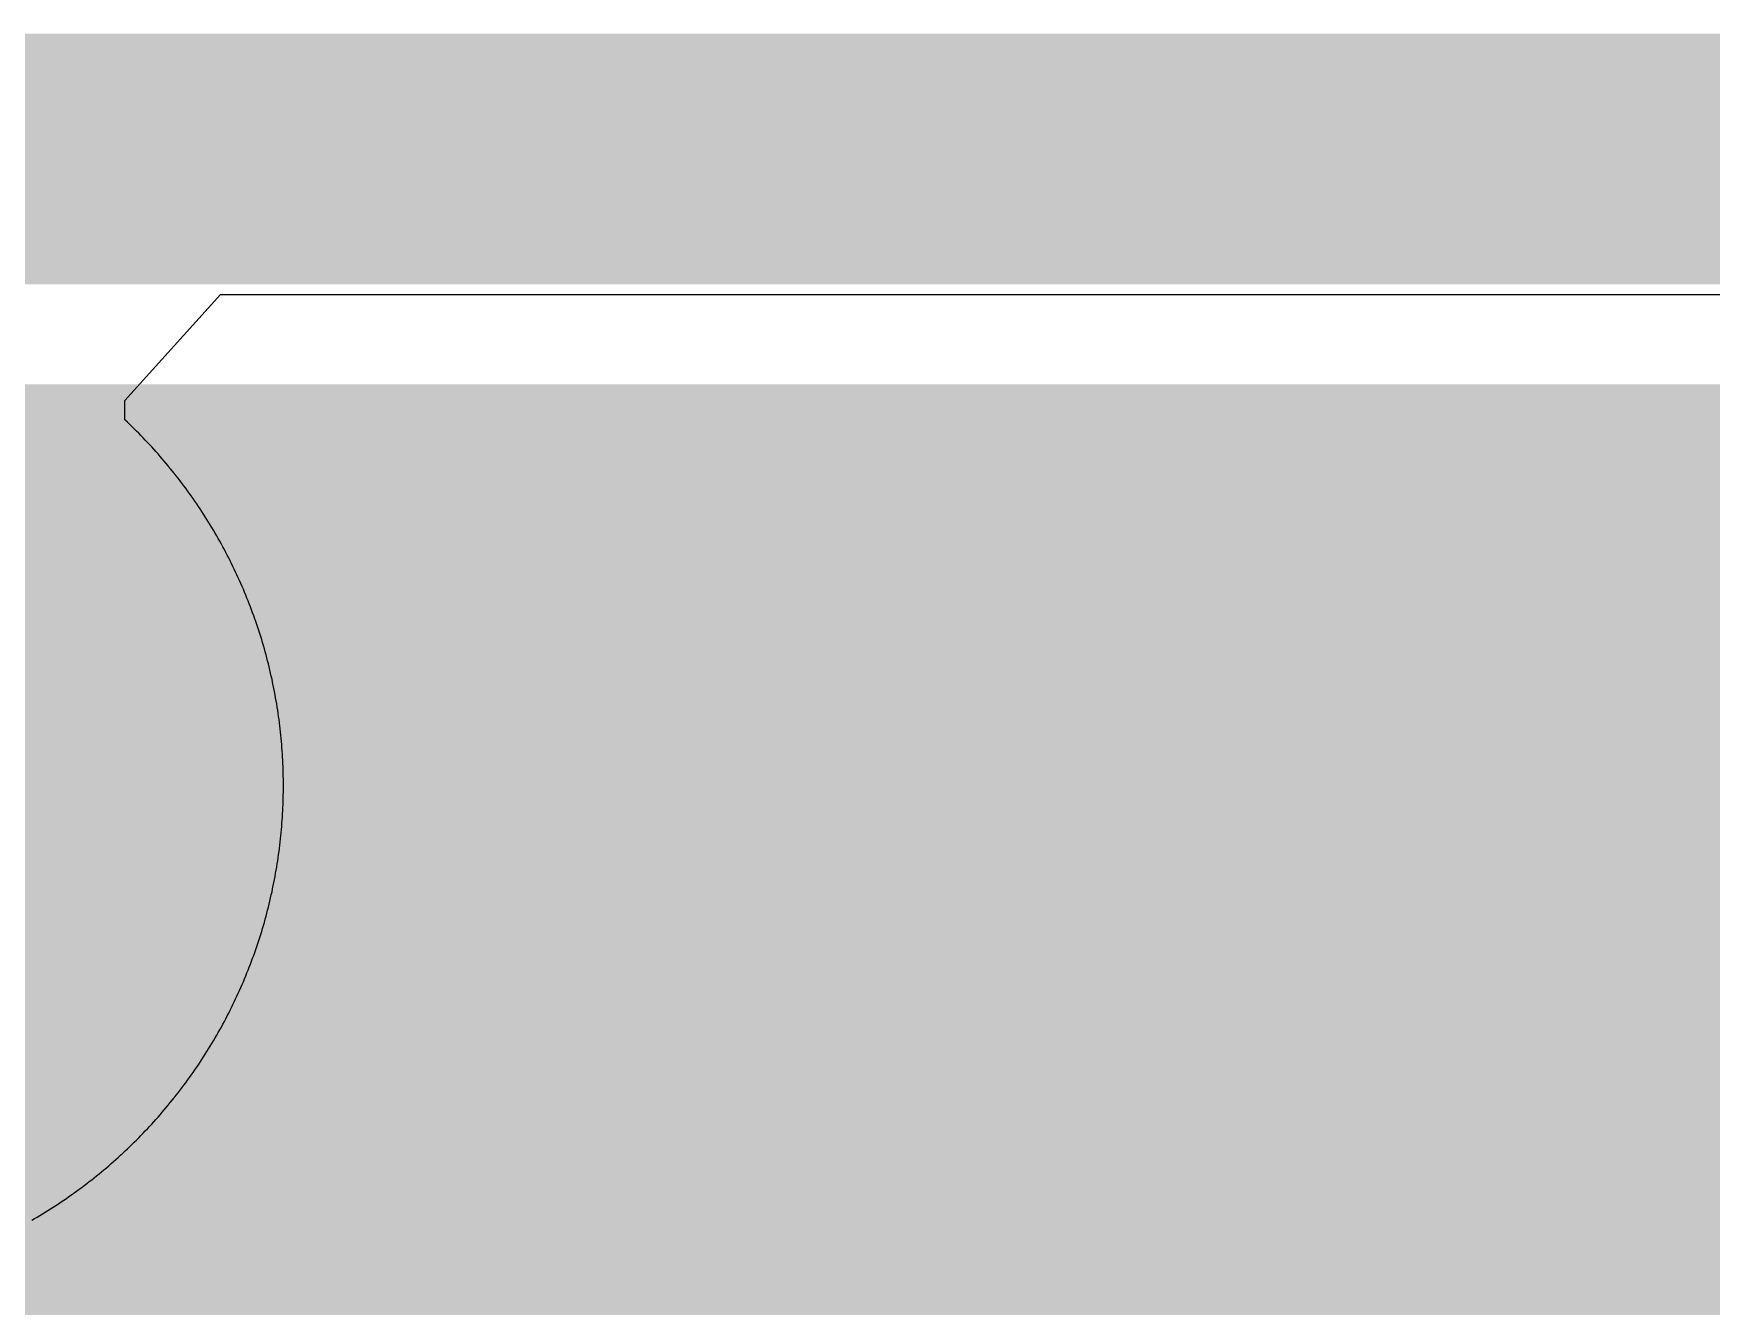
# Model space of a CAD drawing. Header units: millimetres. Extents: x -0.01 to 2.64, y -2.47 to 1.86.
# Drawn here: x 1.485 to 1.5519, y 1.8042 to 1.855 of the extents above; entities that cross this region are included whole.
import ezdxf

# ---------------------------------------------------------------- set-up
doc = ezdxf.new("R2010")
doc.units = ezdxf.units.MM
doc.header["$MEASUREMENT"] = 0
for name, color, linetype in [('BottomLayer', 5, 'Continuous'), ('Mechanical1', 6, 'Continuous'), ('MidLayer1', 16, 'Continuous'), ('MidLayer2', 76, 'Continuous'), ('TopLayer', 1, 'Continuous'), ('TopSolder', 216, 'Continuous')]:
    doc.layers.add(name, color=color, linetype=linetype)

# ---------------------------------------------------------------- blocks, each defined once
blk = doc.blocks.new('B______J____8')
at = {"layer": 'TopLayer'}
blk.add_hatch(color=1, dxfattribs=at).paths.add_polyline_path([(-0.125, -0.005), (0.125, -0.005), (0.125, -0.335), (-0.125, -0.335)])
at = {"layer": 'TopSolder'}
blk.add_hatch(color=216, dxfattribs=at).paths.add_polyline_path([(-0.126, -0.004), (0.126, -0.004), (0.126, -0.336), (-0.126, -0.336)])

msp = doc.modelspace()

# ---------------------------------------------------------------- hatches: boundary and pattern name
at = {"layer": 'BottomLayer'}
msp.add_hatch(color=5, dxfattribs=at).paths.add_polyline_path([(1.44, 1.51), (1.69, 1.51), (1.69, 1.84), (1.44, 1.84)])

# ---------------------------------------------------------------- linework, layer by layer
at = {"layer": 'Mechanical1', "const_width": 0.01}
msp.add_lwpolyline([(0, 1.85), (1.7, 1.85)], dxfattribs=at)
at = {"layer": 'MidLayer1'}
for p, q in [((1.488673, 1.840359), (1.492487, 1.844588)), ((1.492487, 1.844588), (1.557513, 1.844588)), ((1.488681, 1.839589), (1.488673, 1.840359)), ((1.488691, 1.839579), (1.488681, 1.839589)), ((1.488782, 1.839493), (1.488691, 1.839579)), ((1.488873, 1.839406), (1.488782, 1.839493)), ((1.488963, 1.839319), (1.488873, 1.839406)), ((1.489053, 1.839231), (1.488963, 1.839319)), ((1.489142, 1.839142), (1.489053, 1.839231)), ((1.489231, 1.839053), (1.489142, 1.839142)), ((1.489319, 1.838963), (1.489231, 1.839053)), ((1.489406, 1.838873), (1.489319, 1.838963)), ((1.489493, 1.838782), (1.489406, 1.838873)), ((1.489579, 1.838691), (1.489493, 1.838782)), ((1.489665, 1.838599), (1.489579, 1.838691)), ((1.48975, 1.838507), (1.489665, 1.838599)), ((1.489835, 1.838414), (1.48975, 1.838507)), ((1.489919, 1.83832), (1.489835, 1.838414)), ((1.490002, 1.838226), (1.489919, 1.83832)), ((1.490085, 1.838132), (1.490002, 1.838226)), ((1.490167, 1.838037), (1.490085, 1.838132)), ((1.490249, 1.837941), (1.490167, 1.838037)), ((1.49033, 1.837845), (1.490249, 1.837941)), ((1.49041, 1.837749), (1.49033, 1.837845)), ((1.49049, 1.837651), (1.49041, 1.837749)), ((1.490569, 1.837554), (1.49049, 1.837651)), ((1.490648, 1.837456), (1.490569, 1.837554)), ((1.490726, 1.837357), (1.490648, 1.837456)), ((1.490803, 1.837258), (1.490726, 1.837357)), ((1.49088, 1.837159), (1.490803, 1.837258)), ((1.490956, 1.837059), (1.49088, 1.837159)), ((1.491031, 1.836958), (1.490956, 1.837059)), ((1.491106, 1.836857), (1.491031, 1.836958)), ((1.49118, 1.836756), (1.491106, 1.836857)), ((1.491254, 1.836654), (1.49118, 1.836756)), ((1.491327, 1.836551), (1.491254, 1.836654)), ((1.491399, 1.836449), (1.491327, 1.836551)), ((1.491471, 1.836345), (1.491399, 1.836449)), ((1.491542, 1.836242), (1.491471, 1.836345)), ((1.491612, 1.836138), (1.491542, 1.836242)), ((1.491682, 1.836033), (1.491612, 1.836138)), ((1.491751, 1.835928), (1.491682, 1.836033)), ((1.491819, 1.835822), (1.491751, 1.835928)), ((1.491887, 1.835717), (1.491819, 1.835822)), ((1.491954, 1.83561), (1.491887, 1.835717)), ((1.49202, 1.835503), (1.491954, 1.83561)), ((1.492086, 1.835396), (1.49202, 1.835503)), ((1.492151, 1.835289), (1.492086, 1.835396)), ((1.492215, 1.835181), (1.492151, 1.835289)), ((1.492279, 1.835073), (1.492215, 1.835181)), ((1.492341, 1.834964), (1.492279, 1.835073)), ((1.492404, 1.834855), (1.492341, 1.834964)), ((1.492465, 1.834745), (1.492404, 1.834855)), ((1.492526, 1.834635), (1.492465, 1.834745)), ((1.492586, 1.834525), (1.492526, 1.834635)), ((1.492646, 1.834414), (1.492586, 1.834525)), ((1.492705, 1.834303), (1.492646, 1.834414)), ((1.492763, 1.834192), (1.492705, 1.834303)), ((1.49282, 1.83408), (1.492763, 1.834192)), ((1.492877, 1.833968), (1.49282, 1.83408)), ((1.492933, 1.833855), (1.492877, 1.833968)), ((1.492988, 1.833742), (1.492933, 1.833855)), ((1.493043, 1.833629), (1.492988, 1.833742)), ((1.493097, 1.833516), (1.493043, 1.833629)), ((1.49315, 1.833402), (1.493097, 1.833516)), ((1.493202, 1.833288), (1.49315, 1.833402)), ((1.493254, 1.833173), (1.493202, 1.833288)), ((1.493305, 1.833058), (1.493254, 1.833173)), ((1.493355, 1.832943), (1.493305, 1.833058)), ((1.493405, 1.832828), (1.493355, 1.832943)), ((1.493453, 1.832712), (1.493405, 1.832828)), ((1.493502, 1.832596), (1.493453, 1.832712)), ((1.493549, 1.832479), (1.493502, 1.832596)), ((1.493596, 1.832362), (1.493549, 1.832479)), ((1.493642, 1.832245), (1.493596, 1.832362)), ((1.493687, 1.832128), (1.493642, 1.832245)), ((1.493731, 1.832011), (1.493687, 1.832128)), ((1.493775, 1.831893), (1.493731, 1.832011)), ((1.493818, 1.831775), (1.493775, 1.831893)), ((1.49386, 1.831656), (1.493818, 1.831775)), ((1.493901, 1.831538), (1.49386, 1.831656)), ((1.493942, 1.831419), (1.493901, 1.831538)), ((1.493982, 1.8313), (1.493942, 1.831419)), ((1.494021, 1.83118), (1.493982, 1.8313)), ((1.49406, 1.831061), (1.494021, 1.83118)), ((1.494097, 1.830941), (1.49406, 1.831061)), ((1.494134, 1.830821), (1.494097, 1.830941)), ((1.494171, 1.8307), (1.494134, 1.830821)), ((1.494206, 1.83058), (1.494171, 1.8307)), ((1.494241, 1.830459), (1.494206, 1.83058)), ((1.494275, 1.830338), (1.494241, 1.830459)), ((1.494308, 1.830217), (1.494275, 1.830338)), ((1.49434, 1.830095), (1.494308, 1.830217)), ((1.494372, 1.829974), (1.49434, 1.830095)), ((1.494403, 1.829852), (1.494372, 1.829974)), ((1.494433, 1.82973), (1.494403, 1.829852)), ((1.494462, 1.829608), (1.494433, 1.82973)), ((1.494491, 1.829485), (1.494462, 1.829608)), ((1.494518, 1.829363), (1.494491, 1.829485)), ((1.494546, 1.82924), (1.494518, 1.829363)), ((1.494572, 1.829117), (1.494546, 1.82924)), ((1.494597, 1.828994), (1.494572, 1.829117)), ((1.494622, 1.828871), (1.494597, 1.828994)), ((1.494646, 1.828748), (1.494622, 1.828871)), ((1.494669, 1.828624), (1.494646, 1.828748)), ((1.494691, 1.828501), (1.494669, 1.828624)), ((1.494713, 1.828377), (1.494691, 1.828501)), ((1.494734, 1.828253), (1.494713, 1.828377)), ((1.494754, 1.828129), (1.494734, 1.828253)), ((1.494773, 1.828005), (1.494754, 1.828129)), ((1.494792, 1.82788), (1.494773, 1.828005)), ((1.494809, 1.827756), (1.494792, 1.82788)), ((1.494826, 1.827631), (1.494809, 1.827756)), ((1.494842, 1.827507), (1.494826, 1.827631)), ((1.494858, 1.827382), (1.494842, 1.827507)), ((1.494872, 1.827257), (1.494858, 1.827382)), ((1.494886, 1.827132), (1.494872, 1.827257)), ((1.494899, 1.827007), (1.494886, 1.827132)), ((1.494911, 1.826882), (1.494899, 1.827007)), ((1.494923, 1.826757), (1.494911, 1.826882)), ((1.494933, 1.826632), (1.494923, 1.826757)), ((1.494943, 1.826507), (1.494933, 1.826632)), ((1.494952, 1.826381), (1.494943, 1.826507)), ((1.494961, 1.826256), (1.494952, 1.826381)), ((1.494968, 1.82613), (1.494961, 1.826256)), ((1.494975, 1.826005), (1.494968, 1.82613)), ((1.494981, 1.825879), (1.494975, 1.826005)), ((1.494986, 1.825754), (1.494981, 1.825879)), ((1.49499, 1.825628), (1.494986, 1.825754)), ((1.494994, 1.825503), (1.49499, 1.825628)), ((1.494997, 1.825377), (1.494994, 1.825503)), ((1.494998, 1.825251), (1.494997, 1.825377)), ((1.494994, 1.824497), (1.494997, 1.824623)), ((1.494997, 1.824623), (1.494998, 1.824749)), ((1.495, 1.825126), (1.494998, 1.825251)), ((1.494998, 1.824749), (1.495, 1.824874)), ((1.495, 1.825), (1.495, 1.825126)), ((1.495, 1.824874), (1.495, 1.825)), ((1.494968, 1.82387), (1.494975, 1.823995)), ((1.494975, 1.823995), (1.494981, 1.824121)), ((1.494981, 1.824121), (1.494986, 1.824246)), ((1.494986, 1.824246), (1.49499, 1.824372)), ((1.49499, 1.824372), (1.494994, 1.824497)), ((1.494923, 1.823243), (1.494933, 1.823368)), ((1.494933, 1.823368), (1.494943, 1.823494)), ((1.494943, 1.823494), (1.494952, 1.823619)), ((1.494952, 1.823619), (1.494961, 1.823744)), ((1.494961, 1.823744), (1.494968, 1.82387)), ((1.494842, 1.822493), (1.494858, 1.822618)), ((1.494858, 1.822618), (1.494872, 1.822743)), ((1.494872, 1.822743), (1.494886, 1.822868)), ((1.494886, 1.822868), (1.494899, 1.822993)), ((1.494899, 1.822993), (1.494911, 1.823118)), ((1.494911, 1.823118), (1.494923, 1.823243)), ((1.494754, 1.821871), (1.494773, 1.821996)), ((1.494773, 1.821996), (1.494792, 1.82212)), ((1.494792, 1.82212), (1.494809, 1.822244)), ((1.494809, 1.822244), (1.494826, 1.822369)), ((1.494826, 1.822369), (1.494842, 1.822493)), ((1.494622, 1.821129), (1.494646, 1.821252)), ((1.494646, 1.821252), (1.494669, 1.821376)), ((1.494669, 1.821376), (1.494691, 1.8215)), ((1.494691, 1.8215), (1.494713, 1.821623)), ((1.494713, 1.821623), (1.494734, 1.821747)), ((1.494734, 1.821747), (1.494754, 1.821871)), ((1.494491, 1.820515), (1.494518, 1.820637)), ((1.494518, 1.820637), (1.494546, 1.82076)), ((1.494546, 1.82076), (1.494572, 1.820883)), ((1.494572, 1.820883), (1.494597, 1.821006)), ((1.494597, 1.821006), (1.494622, 1.821129)), ((1.494308, 1.819783), (1.49434, 1.819905)), ((1.49434, 1.819905), (1.494372, 1.820026)), ((1.494372, 1.820026), (1.494403, 1.820148)), ((1.494403, 1.820148), (1.494433, 1.82027)), ((1.494433, 1.82027), (1.494462, 1.820392)), ((1.494462, 1.820392), (1.494491, 1.820515)), ((1.494134, 1.819179), (1.494171, 1.8193)), ((1.494171, 1.8193), (1.494206, 1.81942)), ((1.494206, 1.81942), (1.494241, 1.819541)), ((1.494241, 1.819541), (1.494275, 1.819662)), ((1.494275, 1.819662), (1.494308, 1.819783)), ((1.493901, 1.818462), (1.493942, 1.818581)), ((1.493942, 1.818581), (1.493982, 1.8187)), ((1.493982, 1.8187), (1.494021, 1.81882)), ((1.494021, 1.81882), (1.49406, 1.818939)), ((1.49406, 1.818939), (1.494097, 1.819059)), ((1.494097, 1.819059), (1.494134, 1.819179)), ((1.493687, 1.817872), (1.493731, 1.817989)), ((1.493731, 1.817989), (1.493775, 1.818107)), ((1.493775, 1.818107), (1.493818, 1.818225)), ((1.493818, 1.818225), (1.49386, 1.818344)), ((1.49386, 1.818344), (1.493901, 1.818462)), ((1.493405, 1.817173), (1.493453, 1.817288)), ((1.493453, 1.817288), (1.493502, 1.817404)), ((1.493502, 1.817404), (1.493549, 1.817521)), ((1.493549, 1.817521), (1.493596, 1.817638)), ((1.493596, 1.817638), (1.493642, 1.817754)), ((1.493642, 1.817754), (1.493687, 1.817872)), ((1.493097, 1.816484), (1.49315, 1.816598)), ((1.49315, 1.816598), (1.493202, 1.816712)), ((1.493202, 1.816712), (1.493254, 1.816827)), ((1.493254, 1.816827), (1.493305, 1.816942)), ((1.493305, 1.816942), (1.493355, 1.817057)), ((1.493355, 1.817057), (1.493405, 1.817173)), ((1.492763, 1.815808), (1.49282, 1.81592)), ((1.49282, 1.81592), (1.492877, 1.816032)), ((1.492877, 1.816032), (1.492933, 1.816145)), ((1.492933, 1.816145), (1.492988, 1.816258)), ((1.492988, 1.816258), (1.493043, 1.816371)), ((1.493043, 1.816371), (1.493097, 1.816484)), ((1.492404, 1.815145), (1.492465, 1.815255)), ((1.492465, 1.815255), (1.492526, 1.815365)), ((1.492526, 1.815365), (1.492586, 1.815475)), ((1.492586, 1.815475), (1.492646, 1.815586)), ((1.492646, 1.815586), (1.492705, 1.815697)), ((1.492705, 1.815697), (1.492763, 1.815808)), ((1.49202, 1.814496), (1.492086, 1.814604)), ((1.492086, 1.814604), (1.492151, 1.814711)), ((1.492151, 1.814711), (1.492215, 1.814819)), ((1.492215, 1.814819), (1.492279, 1.814928)), ((1.492279, 1.814928), (1.492341, 1.815036)), ((1.492341, 1.815036), (1.492404, 1.815145)), ((1.491612, 1.813862), (1.491682, 1.813967)), ((1.491682, 1.813967), (1.491751, 1.814072)), ((1.491751, 1.814072), (1.491819, 1.814177)), ((1.491819, 1.814177), (1.491887, 1.814283)), ((1.491887, 1.814283), (1.491954, 1.81439)), ((1.491954, 1.81439), (1.49202, 1.814496)), ((1.491106, 1.813143), (1.49118, 1.813244)), ((1.49118, 1.813244), (1.491254, 1.813346)), ((1.491254, 1.813346), (1.491327, 1.813449)), ((1.491327, 1.813449), (1.491399, 1.813551)), ((1.491399, 1.813551), (1.491471, 1.813655)), ((1.491471, 1.813655), (1.491542, 1.813758)), ((1.491542, 1.813758), (1.491612, 1.813862)), ((1.490569, 1.812446), (1.490648, 1.812544)), ((1.490648, 1.812544), (1.490726, 1.812643)), ((1.490726, 1.812643), (1.490803, 1.812742)), ((1.490803, 1.812742), (1.49088, 1.812841)), ((1.49088, 1.812841), (1.490956, 1.812941)), ((1.490956, 1.812941), (1.491031, 1.813042)), ((1.491031, 1.813042), (1.491106, 1.813143)), ((1.490085, 1.811868), (1.490167, 1.811963)), ((1.490167, 1.811963), (1.490249, 1.812059)), ((1.490249, 1.812059), (1.49033, 1.812155)), ((1.49033, 1.812155), (1.49041, 1.812251)), ((1.49041, 1.812251), (1.49049, 1.812348)), ((1.49049, 1.812348), (1.490569, 1.812446)), ((1.489406, 1.811127), (1.489493, 1.811218)), ((1.489493, 1.811218), (1.489579, 1.811309)), ((1.489579, 1.811309), (1.489665, 1.811401)), ((1.489665, 1.811401), (1.48975, 1.811493)), ((1.48975, 1.811493), (1.489835, 1.811586)), ((1.489835, 1.811586), (1.489919, 1.81168)), ((1.489919, 1.81168), (1.490002, 1.811774)), ((1.490002, 1.811774), (1.490085, 1.811868)), ((1.488782, 1.810507), (1.488873, 1.810594)), ((1.488873, 1.810594), (1.488963, 1.810681)), ((1.488963, 1.810681), (1.489053, 1.810769)), ((1.489053, 1.810769), (1.489142, 1.810858)), ((1.489142, 1.810858), (1.489231, 1.810947)), ((1.489231, 1.810947), (1.489319, 1.811037)), ((1.489319, 1.811037), (1.489406, 1.811127)), ((1.488037, 1.809833), (1.488132, 1.809915)), ((1.488132, 1.809915), (1.488226, 1.809998)), ((1.488226, 1.809998), (1.48832, 1.810081)), ((1.48832, 1.810081), (1.488414, 1.810165)), ((1.488414, 1.810165), (1.488507, 1.81025)), ((1.488507, 1.81025), (1.488599, 1.810335)), ((1.488599, 1.810335), (1.488691, 1.810421)), ((1.488691, 1.810421), (1.488782, 1.810507)), ((1.487159, 1.80912), (1.487258, 1.809197)), ((1.487258, 1.809197), (1.487357, 1.809274)), ((1.487357, 1.809274), (1.487456, 1.809352)), ((1.487456, 1.809352), (1.487554, 1.809431)), ((1.487554, 1.809431), (1.487651, 1.80951)), ((1.487651, 1.80951), (1.487748, 1.80959)), ((1.487748, 1.80959), (1.487845, 1.80967)), ((1.487845, 1.80967), (1.487941, 1.809751)), ((1.487941, 1.809751), (1.488037, 1.809833)), ((1.486242, 1.808458), (1.486345, 1.808529)), ((1.486345, 1.808529), (1.486449, 1.808601)), ((1.486449, 1.808601), (1.486552, 1.808673)), ((1.486552, 1.808673), (1.486654, 1.808746)), ((1.486654, 1.808746), (1.486756, 1.80882)), ((1.486756, 1.80882), (1.486857, 1.808894)), ((1.486857, 1.808894), (1.486958, 1.808969)), ((1.486958, 1.808969), (1.487059, 1.809044)), ((1.487059, 1.809044), (1.487159, 1.80912)), ((1.485289, 1.807849), (1.485396, 1.807914)), ((1.485396, 1.807914), (1.485504, 1.80798)), ((1.485504, 1.80798), (1.48561, 1.808046)), ((1.48561, 1.808046), (1.485717, 1.808113)), ((1.485717, 1.808113), (1.485823, 1.808181)), ((1.485823, 1.808181), (1.485928, 1.808249)), ((1.485928, 1.808249), (1.486033, 1.808318)), ((1.486033, 1.808318), (1.486138, 1.808388)), ((1.486138, 1.808388), (1.486242, 1.808458)), ((1.484964, 1.807659), (1.485073, 1.807721)), ((1.485073, 1.807721), (1.485181, 1.807785)), ((1.485181, 1.807785), (1.485289, 1.807849))]:
    msp.add_line(p, q, dxfattribs=at)
at = {"layer": 'MidLayer2'}
for p, q in [((1.488673, 1.840359), (1.492487, 1.844588)), ((1.492487, 1.844588), (1.557513, 1.844588)), ((1.488681, 1.839589), (1.488673, 1.840359)), ((1.488691, 1.839579), (1.488681, 1.839589)), ((1.488782, 1.839493), (1.488691, 1.839579)), ((1.488873, 1.839406), (1.488782, 1.839493)), ((1.488963, 1.839319), (1.488873, 1.839406)), ((1.489053, 1.839231), (1.488963, 1.839319)), ((1.489142, 1.839142), (1.489053, 1.839231)), ((1.489231, 1.839053), (1.489142, 1.839142)), ((1.489319, 1.838963), (1.489231, 1.839053)), ((1.489406, 1.838873), (1.489319, 1.838963)), ((1.489493, 1.838782), (1.489406, 1.838873)), ((1.489579, 1.838691), (1.489493, 1.838782)), ((1.489665, 1.838599), (1.489579, 1.838691)), ((1.48975, 1.838507), (1.489665, 1.838599)), ((1.489835, 1.838414), (1.48975, 1.838507)), ((1.489919, 1.83832), (1.489835, 1.838414)), ((1.490002, 1.838226), (1.489919, 1.83832)), ((1.490085, 1.838132), (1.490002, 1.838226)), ((1.490167, 1.838037), (1.490085, 1.838132)), ((1.490249, 1.837941), (1.490167, 1.838037)), ((1.49033, 1.837845), (1.490249, 1.837941)), ((1.49041, 1.837749), (1.49033, 1.837845)), ((1.49049, 1.837651), (1.49041, 1.837749)), ((1.490569, 1.837554), (1.49049, 1.837651)), ((1.490648, 1.837456), (1.490569, 1.837554)), ((1.490726, 1.837357), (1.490648, 1.837456)), ((1.490803, 1.837258), (1.490726, 1.837357)), ((1.49088, 1.837159), (1.490803, 1.837258)), ((1.490956, 1.837059), (1.49088, 1.837159)), ((1.491031, 1.836958), (1.490956, 1.837059)), ((1.491106, 1.836857), (1.491031, 1.836958)), ((1.49118, 1.836756), (1.491106, 1.836857)), ((1.491254, 1.836654), (1.49118, 1.836756)), ((1.491327, 1.836551), (1.491254, 1.836654)), ((1.491399, 1.836449), (1.491327, 1.836551)), ((1.491471, 1.836345), (1.491399, 1.836449)), ((1.491542, 1.836242), (1.491471, 1.836345)), ((1.491612, 1.836138), (1.491542, 1.836242)), ((1.491682, 1.836033), (1.491612, 1.836138)), ((1.491751, 1.835928), (1.491682, 1.836033)), ((1.491819, 1.835822), (1.491751, 1.835928)), ((1.491887, 1.835717), (1.491819, 1.835822)), ((1.491954, 1.83561), (1.491887, 1.835717)), ((1.49202, 1.835503), (1.491954, 1.83561)), ((1.492086, 1.835396), (1.49202, 1.835503)), ((1.492151, 1.835289), (1.492086, 1.835396)), ((1.492215, 1.835181), (1.492151, 1.835289)), ((1.492279, 1.835073), (1.492215, 1.835181)), ((1.492341, 1.834964), (1.492279, 1.835073)), ((1.492404, 1.834855), (1.492341, 1.834964)), ((1.492465, 1.834745), (1.492404, 1.834855)), ((1.492526, 1.834635), (1.492465, 1.834745)), ((1.492586, 1.834525), (1.492526, 1.834635)), ((1.492646, 1.834414), (1.492586, 1.834525)), ((1.492705, 1.834303), (1.492646, 1.834414)), ((1.492763, 1.834192), (1.492705, 1.834303)), ((1.49282, 1.83408), (1.492763, 1.834192)), ((1.492877, 1.833968), (1.49282, 1.83408)), ((1.492933, 1.833855), (1.492877, 1.833968)), ((1.492988, 1.833742), (1.492933, 1.833855)), ((1.493043, 1.833629), (1.492988, 1.833742)), ((1.493097, 1.833516), (1.493043, 1.833629)), ((1.49315, 1.833402), (1.493097, 1.833516)), ((1.493202, 1.833288), (1.49315, 1.833402)), ((1.493254, 1.833173), (1.493202, 1.833288)), ((1.493305, 1.833058), (1.493254, 1.833173)), ((1.493355, 1.832943), (1.493305, 1.833058)), ((1.493405, 1.832828), (1.493355, 1.832943)), ((1.493453, 1.832712), (1.493405, 1.832828)), ((1.493502, 1.832596), (1.493453, 1.832712)), ((1.493549, 1.832479), (1.493502, 1.832596)), ((1.493596, 1.832362), (1.493549, 1.832479)), ((1.493642, 1.832245), (1.493596, 1.832362)), ((1.493687, 1.832128), (1.493642, 1.832245)), ((1.493731, 1.832011), (1.493687, 1.832128)), ((1.493775, 1.831893), (1.493731, 1.832011)), ((1.493818, 1.831775), (1.493775, 1.831893)), ((1.49386, 1.831656), (1.493818, 1.831775)), ((1.493901, 1.831538), (1.49386, 1.831656)), ((1.493942, 1.831419), (1.493901, 1.831538)), ((1.493982, 1.8313), (1.493942, 1.831419)), ((1.494021, 1.83118), (1.493982, 1.8313)), ((1.49406, 1.831061), (1.494021, 1.83118)), ((1.494097, 1.830941), (1.49406, 1.831061)), ((1.494134, 1.830821), (1.494097, 1.830941)), ((1.494171, 1.8307), (1.494134, 1.830821)), ((1.494206, 1.83058), (1.494171, 1.8307)), ((1.494241, 1.830459), (1.494206, 1.83058)), ((1.494275, 1.830338), (1.494241, 1.830459)), ((1.494308, 1.830217), (1.494275, 1.830338)), ((1.49434, 1.830095), (1.494308, 1.830217)), ((1.494372, 1.829974), (1.49434, 1.830095)), ((1.494403, 1.829852), (1.494372, 1.829974)), ((1.494433, 1.82973), (1.494403, 1.829852)), ((1.494462, 1.829608), (1.494433, 1.82973)), ((1.494491, 1.829485), (1.494462, 1.829608)), ((1.494518, 1.829363), (1.494491, 1.829485)), ((1.494546, 1.82924), (1.494518, 1.829363)), ((1.494572, 1.829117), (1.494546, 1.82924)), ((1.494597, 1.828994), (1.494572, 1.829117)), ((1.494622, 1.828871), (1.494597, 1.828994)), ((1.494646, 1.828748), (1.494622, 1.828871)), ((1.494669, 1.828624), (1.494646, 1.828748)), ((1.494691, 1.828501), (1.494669, 1.828624)), ((1.494713, 1.828377), (1.494691, 1.828501)), ((1.494734, 1.828253), (1.494713, 1.828377)), ((1.494754, 1.828129), (1.494734, 1.828253)), ((1.494773, 1.828005), (1.494754, 1.828129)), ((1.494792, 1.82788), (1.494773, 1.828005)), ((1.494809, 1.827756), (1.494792, 1.82788)), ((1.494826, 1.827631), (1.494809, 1.827756)), ((1.494842, 1.827507), (1.494826, 1.827631)), ((1.494858, 1.827382), (1.494842, 1.827507)), ((1.494872, 1.827257), (1.494858, 1.827382)), ((1.494886, 1.827132), (1.494872, 1.827257)), ((1.494899, 1.827007), (1.494886, 1.827132)), ((1.494911, 1.826882), (1.494899, 1.827007)), ((1.494923, 1.826757), (1.494911, 1.826882)), ((1.494933, 1.826632), (1.494923, 1.826757)), ((1.494943, 1.826507), (1.494933, 1.826632)), ((1.494952, 1.826381), (1.494943, 1.826507)), ((1.494961, 1.826256), (1.494952, 1.826381)), ((1.494968, 1.82613), (1.494961, 1.826256)), ((1.494975, 1.826005), (1.494968, 1.82613)), ((1.494981, 1.825879), (1.494975, 1.826005)), ((1.494986, 1.825754), (1.494981, 1.825879)), ((1.49499, 1.825628), (1.494986, 1.825754)), ((1.494994, 1.825503), (1.49499, 1.825628)), ((1.494997, 1.825377), (1.494994, 1.825503)), ((1.494998, 1.825251), (1.494997, 1.825377)), ((1.494994, 1.824497), (1.494997, 1.824623)), ((1.494997, 1.824623), (1.494998, 1.824749)), ((1.495, 1.825126), (1.494998, 1.825251)), ((1.494998, 1.824749), (1.495, 1.824874)), ((1.495, 1.825), (1.495, 1.825126)), ((1.495, 1.824874), (1.495, 1.825)), ((1.494968, 1.82387), (1.494975, 1.823995)), ((1.494975, 1.823995), (1.494981, 1.824121)), ((1.494981, 1.824121), (1.494986, 1.824246)), ((1.494986, 1.824246), (1.49499, 1.824372)), ((1.49499, 1.824372), (1.494994, 1.824497)), ((1.494923, 1.823243), (1.494933, 1.823368)), ((1.494933, 1.823368), (1.494943, 1.823494)), ((1.494943, 1.823494), (1.494952, 1.823619)), ((1.494952, 1.823619), (1.494961, 1.823744)), ((1.494961, 1.823744), (1.494968, 1.82387)), ((1.494842, 1.822493), (1.494858, 1.822618)), ((1.494858, 1.822618), (1.494872, 1.822743)), ((1.494872, 1.822743), (1.494886, 1.822868)), ((1.494886, 1.822868), (1.494899, 1.822993)), ((1.494899, 1.822993), (1.494911, 1.823118)), ((1.494911, 1.823118), (1.494923, 1.823243)), ((1.494754, 1.821871), (1.494773, 1.821996)), ((1.494773, 1.821996), (1.494792, 1.82212)), ((1.494792, 1.82212), (1.494809, 1.822244)), ((1.494809, 1.822244), (1.494826, 1.822369)), ((1.494826, 1.822369), (1.494842, 1.822493)), ((1.494622, 1.821129), (1.494646, 1.821252)), ((1.494646, 1.821252), (1.494669, 1.821376)), ((1.494669, 1.821376), (1.494691, 1.8215)), ((1.494691, 1.8215), (1.494713, 1.821623)), ((1.494713, 1.821623), (1.494734, 1.821747)), ((1.494734, 1.821747), (1.494754, 1.821871)), ((1.494491, 1.820515), (1.494518, 1.820637)), ((1.494518, 1.820637), (1.494546, 1.82076)), ((1.494546, 1.82076), (1.494572, 1.820883)), ((1.494572, 1.820883), (1.494597, 1.821006)), ((1.494597, 1.821006), (1.494622, 1.821129)), ((1.494308, 1.819783), (1.49434, 1.819905)), ((1.49434, 1.819905), (1.494372, 1.820026)), ((1.494372, 1.820026), (1.494403, 1.820148)), ((1.494403, 1.820148), (1.494433, 1.82027)), ((1.494433, 1.82027), (1.494462, 1.820392)), ((1.494462, 1.820392), (1.494491, 1.820515)), ((1.494134, 1.819179), (1.494171, 1.8193)), ((1.494171, 1.8193), (1.494206, 1.81942)), ((1.494206, 1.81942), (1.494241, 1.819541)), ((1.494241, 1.819541), (1.494275, 1.819662)), ((1.494275, 1.819662), (1.494308, 1.819783)), ((1.493901, 1.818462), (1.493942, 1.818581)), ((1.493942, 1.818581), (1.493982, 1.8187)), ((1.493982, 1.8187), (1.494021, 1.81882)), ((1.494021, 1.81882), (1.49406, 1.818939)), ((1.49406, 1.818939), (1.494097, 1.819059)), ((1.494097, 1.819059), (1.494134, 1.819179)), ((1.493687, 1.817872), (1.493731, 1.817989)), ((1.493731, 1.817989), (1.493775, 1.818107)), ((1.493775, 1.818107), (1.493818, 1.818225)), ((1.493818, 1.818225), (1.49386, 1.818344)), ((1.49386, 1.818344), (1.493901, 1.818462)), ((1.493405, 1.817173), (1.493453, 1.817288)), ((1.493453, 1.817288), (1.493502, 1.817404)), ((1.493502, 1.817404), (1.493549, 1.817521)), ((1.493549, 1.817521), (1.493596, 1.817638)), ((1.493596, 1.817638), (1.493642, 1.817754)), ((1.493642, 1.817754), (1.493687, 1.817872)), ((1.493097, 1.816484), (1.49315, 1.816598)), ((1.49315, 1.816598), (1.493202, 1.816712)), ((1.493202, 1.816712), (1.493254, 1.816827)), ((1.493254, 1.816827), (1.493305, 1.816942)), ((1.493305, 1.816942), (1.493355, 1.817057)), ((1.493355, 1.817057), (1.493405, 1.817173)), ((1.492763, 1.815808), (1.49282, 1.81592)), ((1.49282, 1.81592), (1.492877, 1.816032)), ((1.492877, 1.816032), (1.492933, 1.816145)), ((1.492933, 1.816145), (1.492988, 1.816258)), ((1.492988, 1.816258), (1.493043, 1.816371)), ((1.493043, 1.816371), (1.493097, 1.816484)), ((1.492404, 1.815145), (1.492465, 1.815255)), ((1.492465, 1.815255), (1.492526, 1.815365)), ((1.492526, 1.815365), (1.492586, 1.815475)), ((1.492586, 1.815475), (1.492646, 1.815586)), ((1.492646, 1.815586), (1.492705, 1.815697)), ((1.492705, 1.815697), (1.492763, 1.815808)), ((1.49202, 1.814496), (1.492086, 1.814604)), ((1.492086, 1.814604), (1.492151, 1.814711)), ((1.492151, 1.814711), (1.492215, 1.814819)), ((1.492215, 1.814819), (1.492279, 1.814928)), ((1.492279, 1.814928), (1.492341, 1.815036)), ((1.492341, 1.815036), (1.492404, 1.815145)), ((1.491612, 1.813862), (1.491682, 1.813967)), ((1.491682, 1.813967), (1.491751, 1.814072)), ((1.491751, 1.814072), (1.491819, 1.814177)), ((1.491819, 1.814177), (1.491887, 1.814283)), ((1.491887, 1.814283), (1.491954, 1.81439)), ((1.491954, 1.81439), (1.49202, 1.814496)), ((1.491106, 1.813143), (1.49118, 1.813244)), ((1.49118, 1.813244), (1.491254, 1.813346)), ((1.491254, 1.813346), (1.491327, 1.813449)), ((1.491327, 1.813449), (1.491399, 1.813551)), ((1.491399, 1.813551), (1.491471, 1.813655)), ((1.491471, 1.813655), (1.491542, 1.813758)), ((1.491542, 1.813758), (1.491612, 1.813862)), ((1.490569, 1.812446), (1.490648, 1.812544)), ((1.490648, 1.812544), (1.490726, 1.812643)), ((1.490726, 1.812643), (1.490803, 1.812742)), ((1.490803, 1.812742), (1.49088, 1.812841)), ((1.49088, 1.812841), (1.490956, 1.812941)), ((1.490956, 1.812941), (1.491031, 1.813042)), ((1.491031, 1.813042), (1.491106, 1.813143)), ((1.490085, 1.811868), (1.490167, 1.811963)), ((1.490167, 1.811963), (1.490249, 1.812059)), ((1.490249, 1.812059), (1.49033, 1.812155)), ((1.49033, 1.812155), (1.49041, 1.812251)), ((1.49041, 1.812251), (1.49049, 1.812348)), ((1.49049, 1.812348), (1.490569, 1.812446)), ((1.489406, 1.811127), (1.489493, 1.811218)), ((1.489493, 1.811218), (1.489579, 1.811309)), ((1.489579, 1.811309), (1.489665, 1.811401)), ((1.489665, 1.811401), (1.48975, 1.811493)), ((1.48975, 1.811493), (1.489835, 1.811586)), ((1.489835, 1.811586), (1.489919, 1.81168)), ((1.489919, 1.81168), (1.490002, 1.811774)), ((1.490002, 1.811774), (1.490085, 1.811868)), ((1.488782, 1.810507), (1.488873, 1.810594)), ((1.488873, 1.810594), (1.488963, 1.810681)), ((1.488963, 1.810681), (1.489053, 1.810769)), ((1.489053, 1.810769), (1.489142, 1.810858)), ((1.489142, 1.810858), (1.489231, 1.810947)), ((1.489231, 1.810947), (1.489319, 1.811037)), ((1.489319, 1.811037), (1.489406, 1.811127)), ((1.488037, 1.809833), (1.488132, 1.809915)), ((1.488132, 1.809915), (1.488226, 1.809998)), ((1.488226, 1.809998), (1.48832, 1.810081)), ((1.48832, 1.810081), (1.488414, 1.810165)), ((1.488414, 1.810165), (1.488507, 1.81025)), ((1.488507, 1.81025), (1.488599, 1.810335)), ((1.488599, 1.810335), (1.488691, 1.810421)), ((1.488691, 1.810421), (1.488782, 1.810507)), ((1.487159, 1.80912), (1.487258, 1.809197)), ((1.487258, 1.809197), (1.487357, 1.809274)), ((1.487357, 1.809274), (1.487456, 1.809352)), ((1.487456, 1.809352), (1.487554, 1.809431)), ((1.487554, 1.809431), (1.487651, 1.80951)), ((1.487651, 1.80951), (1.487748, 1.80959)), ((1.487748, 1.80959), (1.487845, 1.80967)), ((1.487845, 1.80967), (1.487941, 1.809751)), ((1.487941, 1.809751), (1.488037, 1.809833)), ((1.486242, 1.808458), (1.486345, 1.808529)), ((1.486345, 1.808529), (1.486449, 1.808601)), ((1.486449, 1.808601), (1.486552, 1.808673)), ((1.486552, 1.808673), (1.486654, 1.808746)), ((1.486654, 1.808746), (1.486756, 1.80882)), ((1.486756, 1.80882), (1.486857, 1.808894)), ((1.486857, 1.808894), (1.486958, 1.808969)), ((1.486958, 1.808969), (1.487059, 1.809044)), ((1.487059, 1.809044), (1.487159, 1.80912)), ((1.485289, 1.807849), (1.485396, 1.807914)), ((1.485396, 1.807914), (1.485504, 1.80798)), ((1.485504, 1.80798), (1.48561, 1.808046)), ((1.48561, 1.808046), (1.485717, 1.808113)), ((1.485717, 1.808113), (1.485823, 1.808181)), ((1.485823, 1.808181), (1.485928, 1.808249)), ((1.485928, 1.808249), (1.486033, 1.808318)), ((1.486033, 1.808318), (1.486138, 1.808388)), ((1.486138, 1.808388), (1.486242, 1.808458)), ((1.484964, 1.807659), (1.485073, 1.807721)), ((1.485073, 1.807721), (1.485181, 1.807785)), ((1.485181, 1.807785), (1.485289, 1.807849))]:
    msp.add_line(p, q, dxfattribs=at)

# ---------------------------------------------------------------- block references
msp.add_blockref('B______J____8', (1.565, 1.845))

doc.saveas('drawing.dxf')
